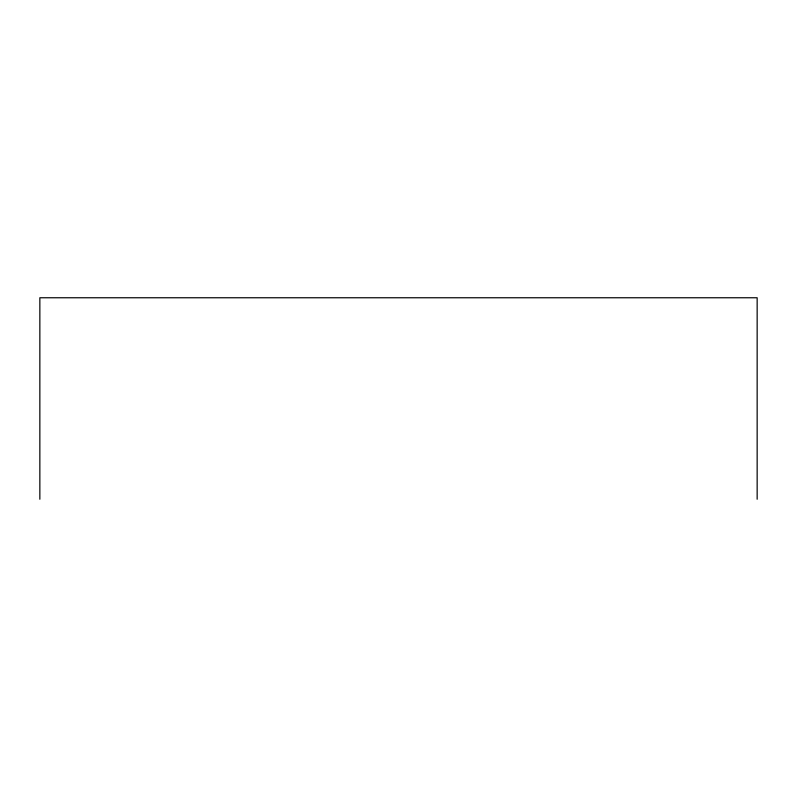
<?xml version="1.0" encoding="UTF-8"?>
<svg xmlns="http://www.w3.org/2000/svg" width="797" height="797" viewBox="0 0 797 797"><rect width="100%" height="100%" fill="white"/><g stroke="black" fill="none" stroke-linecap="round" stroke-linejoin="round"><path stroke-width="1.2" d="M757.15 499.241L757.15 297.759L39.85 297.759L39.85 499.241"/></g></svg>
